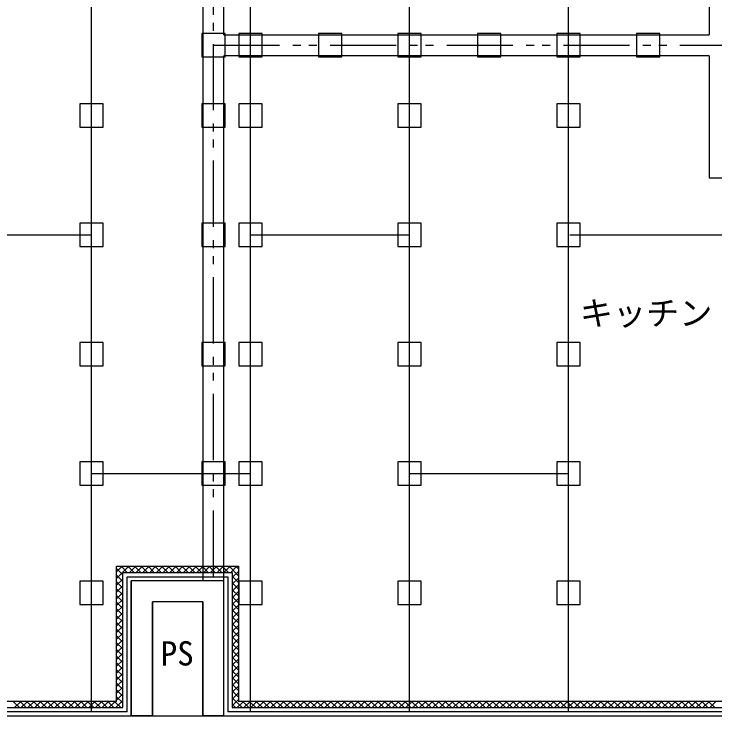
# Model space of a CAD drawing. Units: millimetres, scale not verified. Extents: x -6877 to 6873, y -4866 to 4752.
# Drawn here: x -1756 to 888, y -2699 to -51 of the extents above; entities that cross this region are included whole.
import ezdxf
from ezdxf.enums import TextEntityAlignment as Align

# ---------------------------------------------------------------- set-up
doc = ezdxf.new("R2010")
doc.units = ezdxf.units.MM
doc.header["$LTSCALE"] = 50
doc.linetypes.add('DOUBLE_CHAIN1', pattern=[8.8, 5, -1, 0.6, -0.6, 0.6, -1])
for name, color, linetype in [('1-1_中線', 7, 'Continuous'), ('1-2_太線１', 3, 'Continuous'), ('1-3_太線２', 3, 'Continuous'), ('1-4_細線', 4, 'Continuous'), ('1-6_文字', 4, 'Continuous'), ('1-8_隠線', 4, 'DOUBLE_CHAIN1'), ('1-A_中線', 4, 'Continuous'), ('1-B_太線１', 2, 'Continuous')]:
    doc.layers.add(name, color=color, linetype=linetype)
doc.styles.add('ＭＳ ゴシック', font='')
doc.styles.get('ＭＳ ゴシック').set_extended_font_data('MS Gothic')

msp = doc.modelspace()

# ---------------------------------------------------------------- linework, layer by layer
at = {"layer": '1-1_中線'}
for p, q in [((-863.88, -2683.82), (-863.88, 771.18)), ((-263.88, -2683.82), (-263.88, 771.18)), ((336.12, -2683.82), (336.12, 771.18)), ((-1463.88, -2683.82), (-1463.88, 691.18)), ((-2058.88, -883.82), (-1463.88, -883.82)), ((-863.88, -883.82), (-263.88, -883.82)), ((341.12, -883.82), (936.12, -883.82)), ((-1463.88, -1783.82), (-863.88, -1783.82)), ((-263.88, -1783.82), (336.12, -1783.82)), ((-1328.88, -2683.82), (-1328.88, -2173.82)), ((-1328.88, -2683.82), (-5458.88, -2683.82)), ((5136.12, -2683.82), (-948.88, -2683.82))]:
    msp.add_line(p, q, dxfattribs=at)
msp.add_lwpolyline([(-1328.88, -2173.82), (-948.88, -2173.82), (-948.88, -2683.82)], dxfattribs=at)
at = {"layer": '1-2_太線１'}
for p, q in [((-1313.88, -2188.82), (-1313.88, -2698.82)), ((-963.88, -2698.82), (-1043.88, -2698.82))]:
    msp.add_line(p, q, dxfattribs=at)
for points in [[(-963.88, -2698.82), (-963.88, -2188.82), (-1313.88, -2188.82)], [(-1233.88, -2268.82), (-1233.88, -2698.82), (-1313.88, -2698.82)], [(-1043.88, -2698.82), (-1043.88, -2268.82), (-1233.88, -2268.82)]]:
    msp.add_lwpolyline(points, dxfattribs=at)
at = {"layer": '1-3_太線２'}
msp.add_line((-5473.88, -2698.82), (5151.12, -2698.82), dxfattribs=at)
at = {"layer": '1-4_細線'}
for p, q in [((-1043.88, 691.18), (-1043.88, -2188.82)), ((-963.88, -128.82), (-963.88, 691.18)), ((866.12, 691.18), (866.12, -128.82)), ((-963.88, -128.82), (866.12, -128.82)), ((-963.88, -2698.82), (-963.88, -208.82)), ((866.12, -208.82), (-963.88, -208.82)), ((866.12, -208.82), (866.12, -668.82)), ((866.12, -668.82), (1596.12, -668.82)), ((-1043.88, -2188.82), (-1313.88, -2188.82)), ((-1043.88, -2268.82), (-1233.88, -2268.82)), ((-1233.88, -2698.82), (-1233.88, -2268.82)), ((-1043.88, -2268.82), (-1043.88, -2698.82)), ((-963.88, -2698.82), (-1043.88, -2698.82))]:
    msp.add_line(p, q, dxfattribs=at)
msp.add_lwpolyline([(-1233.88, -2698.82), (-1313.88, -2698.82), (-1313.88, -2188.82)], dxfattribs=at)
at = {"layer": '1-8_隠線'}
for p, q in [((-1003.88, -2173.82), (-1003.88, 1821.18)), ((-1003.88, -168.82), (4406.12, -168.82))]:
    msp.add_line(p, q, dxfattribs=at)
at = {"layer": '1-A_中線'}
for p, q in [((-1347.61, -2133.82), (-1368.88, -2155.08)), ((-1322.16, -2133.82), (-1368.88, -2180.54)), ((-1368.88, -2142.45), (-1345.37, -2165.95)), ((-1352.05, -2133.82), (-1328.55, -2157.32)), ((-1326.6, -2133.82), (-1303.09, -2157.32)), ((-1296.7, -2133.82), (-1320.2, -2157.32)), ((-1301.14, -2133.82), (-1277.64, -2157.32)), ((-1271.24, -2133.82), (-1294.75, -2157.32)), ((-1275.68, -2133.82), (-1252.18, -2157.32)), ((-1245.79, -2133.82), (-1269.29, -2157.32)), ((-1250.23, -2133.82), (-1226.73, -2157.32)), ((-1220.33, -2133.82), (-1243.83, -2157.32)), ((-1224.77, -2133.82), (-1201.27, -2157.32)), ((-1194.88, -2133.82), (-1218.38, -2157.32)), ((-1199.32, -2133.82), (-1175.81, -2157.32)), ((-1169.42, -2133.82), (-1192.92, -2157.32)), ((-1173.86, -2133.82), (-1150.36, -2157.32)), ((-1143.96, -2133.82), (-1167.47, -2157.32)), ((-1148.41, -2133.82), (-1124.9, -2157.32)), ((-1118.51, -2133.82), (-1142.01, -2157.32)), ((-1122.95, -2133.82), (-1099.45, -2157.32)), ((-1093.05, -2133.82), (-1116.56, -2157.32)), ((-1097.49, -2133.82), (-1073.99, -2157.32)), ((-1067.6, -2133.82), (-1091.1, -2157.32)), ((-1072.04, -2133.82), (-1048.54, -2157.32)), ((-1042.14, -2133.82), (-1065.64, -2157.32)), ((-1046.58, -2133.82), (-1023.08, -2157.32)), ((-1016.69, -2133.82), (-1040.19, -2157.32)), ((-1021.13, -2133.82), (-997.62, -2157.32)), ((-991.23, -2133.82), (-1014.73, -2157.32)), ((-995.67, -2133.82), (-972.17, -2157.32)), ((-965.77, -2133.82), (-989.28, -2157.32)), ((-970.21, -2133.82), (-946.71, -2157.32)), ((-940.32, -2133.82), (-963.82, -2157.32)), ((-944.76, -2133.82), (-908.88, -2169.7)), ((-914.86, -2133.82), (-938.36, -2157.32)), ((-919.3, -2133.82), (-908.88, -2144.24)), ((-1368.88, -2167.9), (-1345.37, -2191.4)), ((-908.88, -2153.29), (-932.38, -2176.79)), ((-1345.37, -2182.49), (-1368.88, -2205.99)), ((-1368.88, -2193.36), (-1345.37, -2216.86)), ((-932.38, -2171.65), (-908.88, -2195.15)), ((-908.88, -2178.74), (-932.38, -2202.24)), ((-932.38, -2197.11), (-908.88, -2220.61)), ((-1345.37, -2207.95), (-1368.88, -2231.45)), ((-1368.88, -2218.81), (-1345.37, -2242.32)), ((-908.88, -2204.2), (-932.38, -2227.7)), ((-932.38, -2222.56), (-908.88, -2246.06)), ((-1345.37, -2233.4), (-1368.88, -2256.9)), ((-1368.88, -2244.27), (-1345.37, -2267.77)), ((-908.88, -2229.65), (-932.38, -2253.16)), ((-932.38, -2248.02), (-908.88, -2271.52)), ((-1345.37, -2258.86), (-1368.88, -2282.36)), ((-1368.88, -2269.73), (-1345.37, -2293.23)), ((-908.88, -2255.11), (-932.38, -2278.61)), ((-932.38, -2273.47), (-908.88, -2296.98)), ((-1345.37, -2284.31), (-1368.88, -2307.82)), ((-1368.88, -2295.18), (-1345.37, -2318.68)), ((-908.88, -2280.57), (-932.38, -2304.07)), ((-932.38, -2298.93), (-908.88, -2322.43)), ((-1345.37, -2309.77), (-1368.88, -2333.27)), ((-1368.88, -2320.64), (-1345.37, -2344.14)), ((-908.88, -2306.02), (-932.38, -2329.52)), ((-932.38, -2324.39), (-908.88, -2347.89)), ((-1345.37, -2335.23), (-1368.88, -2358.73)), ((-1368.88, -2346.09), (-1345.37, -2369.6)), ((-908.88, -2331.48), (-932.38, -2354.98)), ((-932.38, -2349.84), (-908.88, -2373.34)), ((-1345.37, -2360.68), (-1368.88, -2384.18)), ((-1368.88, -2371.55), (-1345.37, -2395.05)), ((-908.88, -2356.93), (-932.38, -2380.44)), ((-932.38, -2375.3), (-908.88, -2398.8)), ((-908.88, -2382.39), (-932.38, -2405.89)), ((-1345.37, -2386.14), (-1368.88, -2409.64)), ((-1368.88, -2397), (-1345.37, -2420.51)), ((-932.38, -2400.75), (-908.88, -2424.26)), ((-908.88, -2407.84), (-932.38, -2431.35)), ((-1345.37, -2411.59), (-1368.88, -2435.1)), ((-1368.88, -2422.46), (-1345.37, -2445.96)), ((-932.38, -2426.21), (-908.88, -2449.71)), ((-908.88, -2433.3), (-932.38, -2456.8)), ((-1345.37, -2437.05), (-1368.88, -2460.55)), ((-1368.88, -2447.92), (-1345.37, -2471.42)), ((-1345.37, -2462.5), (-1368.88, -2486.01)), ((-932.38, -2451.66), (-908.88, -2475.17)), ((-908.88, -2458.76), (-932.38, -2482.26)), ((-1368.88, -2473.37), (-1345.37, -2496.87)), ((-1345.37, -2487.96), (-1368.88, -2511.46)), ((-932.38, -2477.12), (-908.88, -2500.62)), ((-908.88, -2484.21), (-932.38, -2507.71)), ((-1368.88, -2498.83), (-1345.37, -2522.33)), ((-1345.37, -2513.42), (-1368.88, -2536.92)), ((-932.38, -2502.58), (-908.88, -2526.08)), ((-908.88, -2509.67), (-932.38, -2533.17)), ((-1368.88, -2524.28), (-1345.37, -2547.79)), ((-1345.37, -2538.87), (-1368.88, -2562.37)), ((-932.38, -2528.03), (-908.88, -2551.53)), ((-908.88, -2535.12), (-932.38, -2558.63)), ((-1368.88, -2549.74), (-1345.37, -2573.24)), ((-1345.37, -2564.33), (-1368.88, -2587.83)), ((-932.38, -2553.49), (-908.88, -2576.99)), ((-908.88, -2560.58), (-932.38, -2584.08)), ((-1368.88, -2575.2), (-1345.37, -2598.7)), ((-1345.37, -2589.78), (-1368.88, -2613.29)), ((-932.38, -2578.94), (-908.88, -2602.45)), ((-908.88, -2586.04), (-932.38, -2609.54)), ((-1368.88, -2600.65), (-1345.37, -2624.15)), ((-1345.37, -2615.24), (-1368.88, -2638.74)), ((-932.38, -2604.4), (-908.88, -2627.9)), ((-908.88, -2611.49), (-932.38, -2634.99)), ((-1368.88, -2643.82), (-5418.88, -2643.82)), ((-1758.46, -2643.82), (-1734.96, -2667.32)), ((-1730.33, -2643.82), (-1753.83, -2667.32)), ((-1733.01, -2643.82), (-1709.5, -2667.32)), ((-1704.88, -2643.82), (-1728.38, -2667.32)), ((-1707.55, -2643.82), (-1684.05, -2667.32)), ((-1679.42, -2643.82), (-1702.92, -2667.32)), ((-1682.1, -2643.82), (-1658.59, -2667.32)), ((-1653.96, -2643.82), (-1677.47, -2667.32)), ((-1656.64, -2643.82), (-1633.14, -2667.32)), ((-1628.51, -2643.82), (-1652.01, -2667.32)), ((-1631.18, -2643.82), (-1607.68, -2667.32)), ((-1603.05, -2643.82), (-1626.56, -2667.32)), ((-1605.73, -2643.82), (-1582.23, -2667.32)), ((-1577.6, -2643.82), (-1601.1, -2667.32)), ((-1580.27, -2643.82), (-1556.77, -2667.32)), ((-1552.14, -2643.82), (-1575.64, -2667.32)), ((-1554.82, -2643.82), (-1531.31, -2667.32)), ((-1526.69, -2643.82), (-1550.19, -2667.32)), ((-1529.36, -2643.82), (-1505.86, -2667.32)), ((-1501.23, -2643.82), (-1524.73, -2667.32)), ((-1503.9, -2643.82), (-1480.4, -2667.32)), ((-1475.77, -2643.82), (-1499.28, -2667.32)), ((-1478.45, -2643.82), (-1454.95, -2667.32)), ((-1450.32, -2643.82), (-1473.82, -2667.32)), ((-1452.99, -2643.82), (-1429.49, -2667.32)), ((-1424.86, -2643.82), (-1448.36, -2667.32)), ((-1427.54, -2643.82), (-1404.03, -2667.32)), ((-1399.41, -2643.82), (-1422.91, -2667.32)), ((-1402.08, -2643.82), (-1378.58, -2667.32)), ((-1373.95, -2643.82), (-1397.45, -2667.32)), ((-1376.63, -2643.82), (-1353.12, -2667.32)), ((-1345.37, -2640.7), (-1372, -2667.32)), ((-1368.88, -2626.11), (-1345.37, -2649.61)), ((-932.38, -2629.86), (-894.92, -2667.32)), ((-908.88, -2636.95), (-932.38, -2660.45)), ((-890.29, -2643.82), (-913.79, -2667.32)), ((5096.12, -2643.82), (-908.88, -2643.82)), ((-892.96, -2643.82), (-869.46, -2667.32)), ((-864.83, -2643.82), (-888.34, -2667.32)), ((-867.51, -2643.82), (-844.01, -2667.32)), ((-839.38, -2643.82), (-862.88, -2667.32)), ((-842.05, -2643.82), (-818.55, -2667.32)), ((-813.92, -2643.82), (-837.42, -2667.32)), ((-816.6, -2643.82), (-793.09, -2667.32)), ((-788.47, -2643.82), (-811.97, -2667.32)), ((-791.14, -2643.82), (-767.64, -2667.32)), ((-763.01, -2643.82), (-786.51, -2667.32)), ((-765.68, -2643.82), (-742.18, -2667.32)), ((-737.55, -2643.82), (-761.06, -2667.32)), ((-740.23, -2643.82), (-716.73, -2667.32)), ((-712.1, -2643.82), (-735.6, -2667.32)), ((-714.77, -2643.82), (-691.27, -2667.32)), ((-686.64, -2643.82), (-710.15, -2667.32)), ((-689.32, -2643.82), (-665.81, -2667.32)), ((-661.19, -2643.82), (-684.69, -2667.32)), ((-663.86, -2643.82), (-640.36, -2667.32)), ((-635.73, -2643.82), (-659.23, -2667.32)), ((-638.41, -2643.82), (-614.9, -2667.32)), ((-610.27, -2643.82), (-633.78, -2667.32)), ((-612.95, -2643.82), (-589.45, -2667.32)), ((-584.82, -2643.82), (-608.32, -2667.32)), ((-587.49, -2643.82), (-563.99, -2667.32)), ((-559.36, -2643.82), (-582.87, -2667.32)), ((-562.04, -2643.82), (-538.54, -2667.32)), ((-533.91, -2643.82), (-557.41, -2667.32)), ((-536.58, -2643.82), (-513.08, -2667.32)), ((-508.45, -2643.82), (-531.95, -2667.32)), ((-511.13, -2643.82), (-487.62, -2667.32)), ((-483, -2643.82), (-506.5, -2667.32)), ((-485.67, -2643.82), (-462.17, -2667.32)), ((-457.54, -2643.82), (-481.04, -2667.32)), ((-460.21, -2643.82), (-436.71, -2667.32)), ((-432.08, -2643.82), (-455.59, -2667.32)), ((-434.76, -2643.82), (-411.26, -2667.32)), ((-406.63, -2643.82), (-430.13, -2667.32)), ((-409.3, -2643.82), (-385.8, -2667.32)), ((-381.17, -2643.82), (-404.67, -2667.32)), ((-383.85, -2643.82), (-360.34, -2667.32)), ((-355.72, -2643.82), (-379.22, -2667.32)), ((-358.39, -2643.82), (-334.89, -2667.32)), ((-330.26, -2643.82), (-353.76, -2667.32)), ((-332.94, -2643.82), (-309.43, -2667.32)), ((-304.8, -2643.82), (-328.31, -2667.32)), ((-307.48, -2643.82), (-283.98, -2667.32)), ((-279.35, -2643.82), (-302.85, -2667.32)), ((-282.02, -2643.82), (-258.52, -2667.32)), ((-253.89, -2643.82), (-277.4, -2667.32)), ((-256.57, -2643.82), (-233.07, -2667.32)), ((-228.44, -2643.82), (-251.94, -2667.32)), ((-231.11, -2643.82), (-207.61, -2667.32)), ((-202.98, -2643.82), (-226.48, -2667.32)), ((-205.66, -2643.82), (-182.15, -2667.32)), ((-177.53, -2643.82), (-201.03, -2667.32)), ((-180.2, -2643.82), (-156.7, -2667.32)), ((-152.07, -2643.82), (-175.57, -2667.32)), ((-154.74, -2643.82), (-131.24, -2667.32)), ((-126.61, -2643.82), (-150.12, -2667.32)), ((-129.29, -2643.82), (-105.79, -2667.32)), ((-101.16, -2643.82), (-124.66, -2667.32)), ((-103.83, -2643.82), (-80.33, -2667.32)), ((-75.7, -2643.82), (-99.2, -2667.32)), ((-78.38, -2643.82), (-54.87, -2667.32)), ((-50.25, -2643.82), (-73.75, -2667.32)), ((-52.92, -2643.82), (-29.42, -2667.32)), ((-24.79, -2643.82), (-48.29, -2667.32)), ((-27.47, -2643.82), (-3.96, -2667.32)), ((0.67, -2643.82), (-22.84, -2667.32)), ((-2.01, -2643.82), (21.49, -2667.32)), ((26.12, -2643.82), (2.62, -2667.32)), ((23.45, -2643.82), (46.95, -2667.32)), ((51.58, -2643.82), (28.07, -2667.32)), ((48.9, -2643.82), (72.4, -2667.32)), ((77.03, -2643.82), (53.53, -2667.32)), ((74.36, -2643.82), (97.86, -2667.32)), ((102.49, -2643.82), (78.99, -2667.32)), ((99.81, -2643.82), (123.32, -2667.32)), ((127.94, -2643.82), (104.44, -2667.32)), ((125.27, -2643.82), (148.77, -2667.32)), ((153.4, -2643.82), (129.9, -2667.32)), ((150.73, -2643.82), (174.23, -2667.32)), ((178.86, -2643.82), (155.35, -2667.32)), ((176.18, -2643.82), (199.68, -2667.32)), ((204.31, -2643.82), (180.81, -2667.32)), ((201.64, -2643.82), (225.14, -2667.32)), ((229.77, -2643.82), (206.27, -2667.32)), ((227.09, -2643.82), (250.6, -2667.32)), ((255.22, -2643.82), (231.72, -2667.32)), ((252.55, -2643.82), (276.05, -2667.32)), ((280.68, -2643.82), (257.18, -2667.32)), ((278, -2643.82), (301.51, -2667.32)), ((306.14, -2643.82), (282.63, -2667.32)), ((303.46, -2643.82), (326.96, -2667.32)), ((331.59, -2643.82), (308.09, -2667.32)), ((328.92, -2643.82), (352.42, -2667.32)), ((357.05, -2643.82), (333.54, -2667.32)), ((354.37, -2643.82), (377.87, -2667.32)), ((382.5, -2643.82), (359, -2667.32)), ((379.83, -2643.82), (403.33, -2667.32)), ((407.96, -2643.82), (384.46, -2667.32)), ((405.28, -2643.82), (428.79, -2667.32)), ((433.41, -2643.82), (409.91, -2667.32)), ((430.74, -2643.82), (454.24, -2667.32)), ((458.87, -2643.82), (435.37, -2667.32)), ((456.2, -2643.82), (479.7, -2667.32)), ((484.33, -2643.82), (460.82, -2667.32)), ((481.65, -2643.82), (505.15, -2667.32)), ((509.78, -2643.82), (486.28, -2667.32)), ((507.11, -2643.82), (530.61, -2667.32)), ((535.24, -2643.82), (511.74, -2667.32)), ((532.56, -2643.82), (556.07, -2667.32)), ((560.69, -2643.82), (537.19, -2667.32)), ((558.02, -2643.82), (581.52, -2667.32)), ((586.15, -2643.82), (562.65, -2667.32)), ((583.47, -2643.82), (606.98, -2667.32)), ((611.61, -2643.82), (588.1, -2667.32)), ((608.93, -2643.82), (632.43, -2667.32)), ((637.06, -2643.82), (613.56, -2667.32)), ((634.39, -2643.82), (657.89, -2667.32)), ((662.52, -2643.82), (639.01, -2667.32)), ((659.84, -2643.82), (683.34, -2667.32)), ((687.97, -2643.82), (664.47, -2667.32)), ((685.3, -2643.82), (708.8, -2667.32)), ((713.43, -2643.82), (689.93, -2667.32)), ((710.75, -2643.82), (734.26, -2667.32)), ((738.88, -2643.82), (715.38, -2667.32)), ((736.21, -2643.82), (759.71, -2667.32)), ((764.34, -2643.82), (740.84, -2667.32)), ((761.67, -2643.82), (785.17, -2667.32)), ((789.8, -2643.82), (766.29, -2667.32)), ((787.12, -2643.82), (810.62, -2667.32)), ((815.25, -2643.82), (791.75, -2667.32)), ((812.58, -2643.82), (836.08, -2667.32)), ((840.71, -2643.82), (817.21, -2667.32)), ((838.03, -2643.82), (861.54, -2667.32)), ((866.16, -2643.82), (842.66, -2667.32)), ((863.49, -2643.82), (886.99, -2667.32)), ((891.62, -2643.82), (868.12, -2667.32)), ((-1345.37, -2666.15), (-1346.54, -2667.32)), ((-932.38, -2655.31), (-920.37, -2667.32))]:
    msp.add_line(p, q, dxfattribs=at)
for points in [[(4374.63, -690.31), (4374.63, 802.68), (5694.63, 802.68), (5694.63, 2939.69), (5119.63, 2939.69), (5119.63, 3309.69), (1047.62, 3309.69), (1047.62, 1789.69), (-1075.37, 1789.69), (-1075.37, 3309.69), (-5442.38, 3309.69), (-5442.38, -2667.32), (-1345.37, -2667.32), (-1345.37, -2157.32), (-932.38, -2157.32), (-932.38, -2667.32), (5119.63, -2667.32), (5119.63, -2297.32), (5694.63, -2297.32)], [(-1368.88, -2643.82), (-1368.88, -2133.82), (-908.88, -2133.82), (-908.88, -2643.82)]]:
    msp.add_lwpolyline(points, dxfattribs=at)
at = {"layer": '1-B_太線１'}
for points in [[(-1047.88, -124.82), (-1047.88, -212.82), (-959.88, -212.82), (-959.88, -124.82)], [(-907.88, -124.82), (-907.88, -212.82), (-819.88, -212.82), (-819.88, -124.82)], [(-607.88, -124.82), (-607.88, -212.82), (-519.88, -212.82), (-519.88, -124.82)], [(-307.88, -124.82), (-307.88, -212.82), (-219.88, -212.82), (-219.88, -124.82)], [(-7.88, -124.82), (-7.88, -212.82), (80.12, -212.82), (80.12, -124.82)], [(292.12, -124.82), (292.12, -212.82), (380.12, -212.82), (380.12, -124.82)], [(592.12, -124.82), (592.12, -212.82), (680.12, -212.82), (680.12, -124.82)], [(-1507.88, -389.82), (-1507.88, -477.82), (-1419.88, -477.82), (-1419.88, -389.82)], [(-1047.88, -389.82), (-1047.88, -477.82), (-959.88, -477.82), (-959.88, -389.82)], [(-907.88, -389.82), (-907.88, -477.82), (-819.88, -477.82), (-819.88, -389.82)], [(-307.88, -389.82), (-307.88, -477.82), (-219.88, -477.82), (-219.88, -389.82)], [(292.12, -389.82), (292.12, -477.82), (380.12, -477.82), (380.12, -389.82)], [(-1507.88, -839.82), (-1507.88, -927.82), (-1419.88, -927.82), (-1419.88, -839.82)], [(-1047.88, -839.82), (-1047.88, -927.82), (-959.88, -927.82), (-959.88, -839.82)], [(-907.88, -839.82), (-907.88, -927.82), (-819.88, -927.82), (-819.88, -839.82)], [(-307.88, -839.82), (-307.88, -927.82), (-219.88, -927.82), (-219.88, -839.82)], [(292.12, -839.82), (292.12, -927.82), (380.12, -927.82), (380.12, -839.82)], [(-1507.88, -1289.82), (-1507.88, -1377.82), (-1419.88, -1377.82), (-1419.88, -1289.82)], [(-1047.88, -1289.82), (-1047.88, -1377.82), (-959.88, -1377.82), (-959.88, -1289.82)], [(-907.88, -1289.82), (-907.88, -1377.82), (-819.88, -1377.82), (-819.88, -1289.82)], [(-307.88, -1289.82), (-307.88, -1377.82), (-219.88, -1377.82), (-219.88, -1289.82)], [(292.12, -1289.82), (292.12, -1377.82), (380.12, -1377.82), (380.12, -1289.82)], [(-1507.88, -1739.82), (-1507.88, -1827.82), (-1419.88, -1827.82), (-1419.88, -1739.82)], [(-1047.88, -1739.82), (-1047.88, -1827.82), (-959.88, -1827.82), (-959.88, -1739.82)], [(-907.88, -1739.82), (-907.88, -1827.82), (-819.88, -1827.82), (-819.88, -1739.82)], [(-307.88, -1739.82), (-307.88, -1827.82), (-219.88, -1827.82), (-219.88, -1739.82)], [(292.12, -1739.82), (292.12, -1827.82), (380.12, -1827.82), (380.12, -1739.82)], [(-1507.88, -2189.82), (-1507.88, -2277.82), (-1419.88, -2277.82), (-1419.88, -2189.82)], [(-907.88, -2189.82), (-907.88, -2277.82), (-819.88, -2277.82), (-819.88, -2189.82)], [(-307.88, -2189.82), (-307.88, -2277.82), (-219.88, -2277.82), (-219.88, -2189.82)], [(292.12, -2189.82), (292.12, -2277.82), (380.12, -2277.82), (380.12, -2189.82)]]:
    msp.add_lwpolyline(points, close=True, dxfattribs=at)

# ---------------------------------------------------------------- texts
at = {"layer": '1-6_文字', "style": 'ＭＳ ゴシック'}
for s, p in [('キッチン', (378.28, -1252.69)), ('PS', (-1202.61, -2535.97))]:
    msp.add_text(s, height=91.64, dxfattribs=at).set_placement(p, align=Align.BOTTOM_LEFT)

doc.saveas('drawing.dxf')
